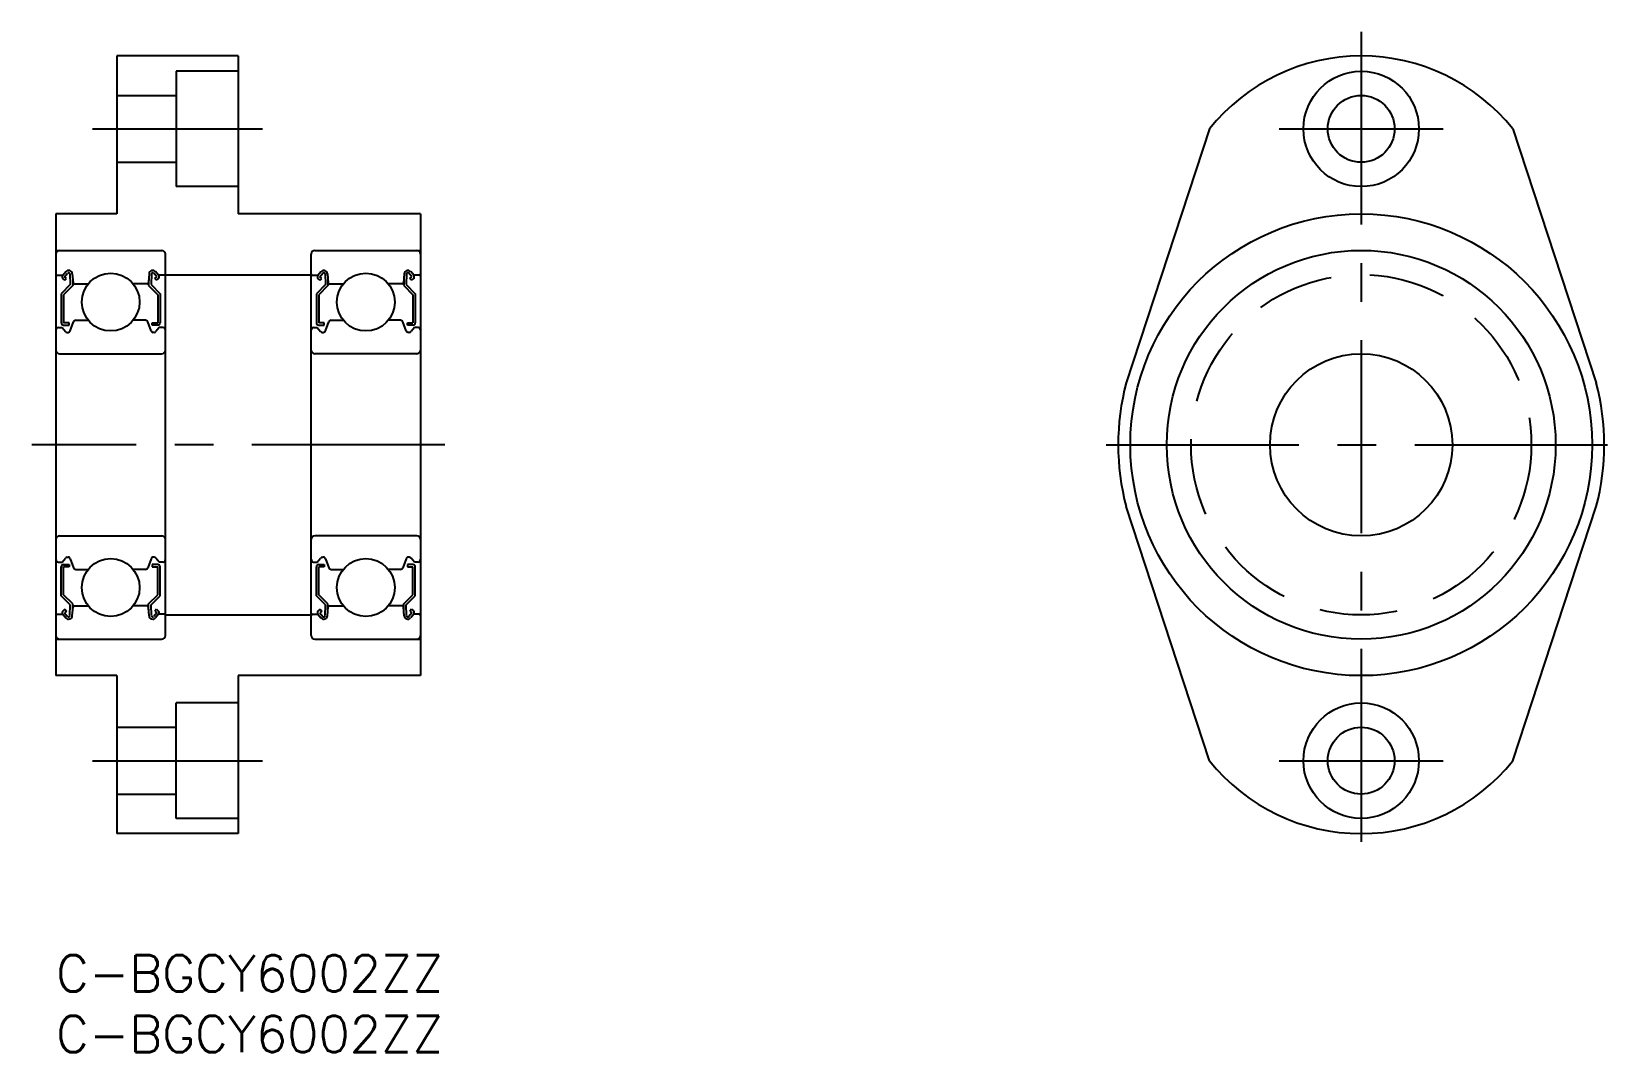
# Model space of a CAD drawing. Extents: x -2 to 128, y -8 to 76.
import ezdxf

# ---------------------------------------------------------------- set-up
doc = ezdxf.new("R2010")
doc.units = 0
doc.header["$LTSCALE"] = 0.5
doc.linetypes.add('CENTER', pattern=[50.8, 31.75, -6.35, 6.35, -6.35])
doc.linetypes.add('DASHED', pattern=[19.05, 12.7, -6.35])
for name, color, linetype in [('MSM_CENTER', 1, 'CENTER'), ('MSM_CONTINUOUS', 7, 'CONTINUOUS'), ('MSM_DASHED', 4, 'DASHED'), ('MSM_PART_NUMBER', 7, 'CONTINUOUS')]:
    doc.layers.add(name, color=color, linetype=linetype)
doc.styles.get("Standard").update_dxf_attribs({"font": 'txt.shx', "height": 3, "bigfont": 'bigfont.shx'})

# ---------------------------------------------------------------- blocks, each defined once
blk = doc.blocks.new('*U27')
at = {"layer": 'MSM_PART_NUMBER'}
blk.add_text('C-BGCY6002ZZ', height=3, dxfattribs=at).set_placement((0, -3))
blk = doc.blocks.new('*U28')
at = {"layer": 'MSM_PART_NUMBER'}
blk.add_text('C-BGCY6002ZZ', height=3, dxfattribs=at).set_placement((0, -8))

msp = doc.modelspace()

# ---------------------------------------------------------------- linework, layer by layer
at = {"layer": 'MSM_CENTER'}
for p, q in [((107.42, 76), (107.42, 8)), ((3, 68), (17, 68)), ((100.67, 68), (114.17, 68)), ((32, 42), (-2, 42)), ((86.42, 42), (128.42, 42)), ((3, 16), (17, 16)), ((100.67, 16), (114.17, 16))]:
    msp.add_line(p, q, dxfattribs=at)
at = {"layer": 'MSM_CONTINUOUS'}
for p, q in [((5, 74), (5, 61)), ((15, 74), (5, 74)), ((15, 74), (15, 61)), ((15, 72.75), (9.9, 72.75)), ((9.9, 72.75), (9.9, 63.25)), ((5, 70.75), (9.9, 70.75)), ((94.93, 68), (88.07, 47.09)), ((119.91, 68), (126.76, 47.09)), ((5, 65.25), (9.9, 65.25)), ((15, 63.25), (9.9, 63.25)), ((5, 61), (0, 61)), ((0, 61), (0, 23)), ((30, 61), (15, 61)), ((30, 61), (30, 23)), ((0, 58), (8.7, 58)), ((9, 26.3), (9, 57.7)), ((21, 26.3), (21, 57.7)), ((21.3, 58), (30, 58)), ((0.56, 55.95), (0.81, 56.25)), ((0.71, 55.82), (0.96, 56.12)), ((1.34, 56.08), (1.4, 55.34)), ((7.66, 56.08), (7.6, 55.34)), ((8.29, 55.82), (8.04, 56.12)), ((8.44, 55.95), (8.19, 56.25)), ((21.56, 55.95), (21.81, 56.25)), ((21.71, 55.82), (21.96, 56.12)), ((22.34, 56.08), (22.4, 55.34)), ((28.66, 56.08), (28.6, 55.34)), ((29.29, 55.82), (29.04, 56.12)), ((29.44, 55.95), (29.19, 56.25)), ((0.1, 55.95), (0.56, 55.95)), ((1.18, 55.18), (0.43, 54.43)), ((0.74, 55.54), (0.58, 55.67)), ((1.38, 55.1), (0.63, 54.35)), ((0.87, 55.69), (0.71, 55.82)), ((0.74, 55.54), (0.87, 55.69)), ((1.14, 56.06), (1.18, 55.18)), ((1.38, 55.57), (1.38, 55.1)), ((1.5, 55.25), (2.65, 55.25)), ((7.5, 55.25), (6.35, 55.25)), ((7.62, 55.57), (7.62, 55.1)), ((7.62, 55.1), (8.37, 54.35)), ((7.86, 56.06), (7.82, 55.18)), ((7.82, 55.18), (8.57, 54.43)), ((8.13, 55.69), (8.29, 55.82)), ((8.26, 55.54), (8.13, 55.69)), ((8.26, 55.54), (8.42, 55.67)), ((8.9, 55.95), (8.44, 55.95)), ((9, 56), (21, 56)), ((21.1, 55.95), (21.56, 55.95)), ((22.18, 55.18), (21.43, 54.43)), ((21.74, 55.54), (21.58, 55.67)), ((22.38, 55.1), (21.63, 54.35)), ((21.87, 55.69), (21.71, 55.82)), ((21.74, 55.54), (21.87, 55.69)), ((22.14, 56.06), (22.18, 55.18)), ((22.38, 55.57), (22.38, 55.1)), ((22.5, 55.25), (23.65, 55.25)), ((28.5, 55.25), (27.35, 55.25)), ((28.62, 55.57), (28.62, 55.1)), ((28.62, 55.1), (29.37, 54.35)), ((28.86, 56.06), (28.82, 55.18)), ((28.82, 55.18), (29.57, 54.43)), ((29.13, 55.69), (29.29, 55.82)), ((29.26, 55.54), (29.13, 55.69)), ((29.26, 55.54), (29.42, 55.67)), ((29.9, 55.95), (29.44, 55.95)), ((0.43, 54.43), (0.43, 52.05)), ((0.63, 54.35), (0.63, 52.05)), ((8.37, 54.35), (8.37, 52.05)), ((8.57, 54.43), (8.57, 52.05)), ((21.43, 54.43), (21.43, 52.05)), ((21.63, 54.35), (21.63, 52.05)), ((29.37, 54.35), (29.37, 52.05)), ((29.57, 54.43), (29.57, 52.05)), ((1.64, 52.25), (2.65, 52.25)), ((7.36, 52.25), (6.35, 52.25)), ((22.64, 52.25), (23.65, 52.25)), ((28.36, 52.25), (27.35, 52.25)), ((0.2, 51.65), (0.5, 51.65)), ((0.5, 51.65), (0.78, 51.32)), ((1.08, 52.05), (0.63, 52.05)), ((0.63, 51.85), (1.08, 51.85)), ((0.93, 51.25), (0.99, 51.25)), ((1.08, 51.85), (1.08, 52.05)), ((1.18, 51.38), (1.45, 52.12)), ((7.82, 51.38), (7.55, 52.12)), ((7.92, 52.05), (8.37, 52.05)), ((7.92, 51.85), (7.92, 52.05)), ((8.37, 51.85), (7.92, 51.85)), ((8.07, 51.25), (8.01, 51.25)), ((8.5, 51.65), (8.22, 51.32)), ((8.8, 51.65), (8.5, 51.65)), ((21.2, 51.65), (21.5, 51.65)), ((21.5, 51.65), (21.78, 51.32)), ((22.08, 52.05), (21.63, 52.05)), ((21.63, 51.85), (22.08, 51.85)), ((21.93, 51.25), (21.99, 51.25)), ((22.08, 51.85), (22.08, 52.05)), ((22.18, 51.38), (22.45, 52.12)), ((28.82, 51.38), (28.55, 52.12)), ((28.92, 52.05), (29.37, 52.05)), ((28.92, 51.85), (28.92, 52.05)), ((29.37, 51.85), (28.92, 51.85)), ((29.07, 51.25), (29.01, 51.25)), ((29.5, 51.65), (29.22, 51.32)), ((29.8, 51.65), (29.5, 51.65)), ((0.3, 49.5), (8.7, 49.5)), ((29.7, 49.5), (21.3, 49.5)), ((94.93, 16), (88.07, 36.91)), ((119.91, 16), (126.76, 36.91)), ((0.3, 34.5), (8.7, 34.5)), ((29.7, 34.5), (21.3, 34.5)), ((0.5, 32.35), (0.78, 32.68)), ((0.93, 32.75), (0.99, 32.75)), ((1.18, 32.62), (1.45, 31.88)), ((7.82, 32.62), (7.55, 31.88)), ((8.07, 32.75), (8.01, 32.75)), ((8.5, 32.35), (8.22, 32.68)), ((21.5, 32.35), (21.78, 32.68)), ((21.93, 32.75), (21.99, 32.75)), ((22.18, 32.62), (22.45, 31.88)), ((28.82, 32.62), (28.55, 31.88)), ((29.07, 32.75), (29.01, 32.75)), ((29.5, 32.35), (29.22, 32.68)), ((0.2, 32.35), (0.5, 32.35)), ((0.43, 29.57), (0.43, 31.95)), ((0.63, 32.15), (1.08, 32.15)), ((0.63, 29.65), (0.63, 31.95)), ((1.08, 31.95), (0.63, 31.95)), ((1.08, 32.15), (1.08, 31.95)), ((1.64, 31.75), (2.65, 31.75)), ((7.36, 31.75), (6.35, 31.75)), ((8.37, 32.15), (7.92, 32.15)), ((7.92, 32.15), (7.92, 31.95)), ((7.92, 31.95), (8.37, 31.95)), ((8.37, 29.65), (8.37, 31.95)), ((8.8, 32.35), (8.5, 32.35)), ((8.57, 29.57), (8.57, 31.95)), ((21.2, 32.35), (21.5, 32.35)), ((21.43, 29.57), (21.43, 31.95)), ((21.63, 32.15), (22.08, 32.15)), ((21.63, 29.65), (21.63, 31.95)), ((22.08, 31.95), (21.63, 31.95)), ((22.08, 32.15), (22.08, 31.95)), ((22.64, 31.75), (23.65, 31.75)), ((28.36, 31.75), (27.35, 31.75)), ((29.37, 32.15), (28.92, 32.15)), ((28.92, 32.15), (28.92, 31.95)), ((28.92, 31.95), (29.37, 31.95)), ((29.37, 29.65), (29.37, 31.95)), ((29.8, 32.35), (29.5, 32.35)), ((29.57, 29.57), (29.57, 31.95)), ((1.18, 28.82), (0.43, 29.57)), ((1.38, 28.9), (0.63, 29.65)), ((1.14, 27.94), (1.18, 28.82)), ((1.38, 28.43), (1.38, 28.9)), ((1.5, 28.75), (2.65, 28.75)), ((7.5, 28.75), (6.35, 28.75)), ((7.62, 28.9), (8.37, 29.65)), ((7.62, 28.43), (7.62, 28.9)), ((7.82, 28.82), (8.57, 29.57)), ((7.86, 27.94), (7.82, 28.82)), ((22.18, 28.82), (21.43, 29.57)), ((22.38, 28.9), (21.63, 29.65)), ((22.14, 27.94), (22.18, 28.82)), ((22.38, 28.43), (22.38, 28.9)), ((22.5, 28.75), (23.65, 28.75)), ((28.5, 28.75), (27.35, 28.75)), ((28.62, 28.9), (29.37, 29.65)), ((28.62, 28.43), (28.62, 28.9)), ((28.82, 28.82), (29.57, 29.57)), ((28.86, 27.94), (28.82, 28.82)), ((0.1, 28.05), (0.56, 28.05)), ((0.56, 28.05), (0.81, 27.75)), ((0.74, 28.46), (0.58, 28.33)), ((0.87, 28.31), (0.71, 28.18)), ((0.71, 28.18), (0.96, 27.88)), ((0.74, 28.46), (0.87, 28.31)), ((1.34, 27.92), (1.4, 28.66)), ((7.66, 27.92), (7.6, 28.66)), ((8.29, 28.18), (8.04, 27.88)), ((8.26, 28.46), (8.13, 28.31)), ((8.13, 28.31), (8.29, 28.18)), ((8.44, 28.05), (8.19, 27.75)), ((8.26, 28.46), (8.42, 28.33)), ((8.9, 28.05), (8.44, 28.05)), ((9, 28), (21, 28)), ((21.1, 28.05), (21.56, 28.05)), ((21.56, 28.05), (21.81, 27.75)), ((21.74, 28.46), (21.58, 28.33)), ((21.87, 28.31), (21.71, 28.18)), ((21.71, 28.18), (21.96, 27.88)), ((21.74, 28.46), (21.87, 28.31)), ((22.34, 27.92), (22.4, 28.66)), ((28.66, 27.92), (28.6, 28.66)), ((29.29, 28.18), (29.04, 27.88)), ((29.26, 28.46), (29.13, 28.31)), ((29.13, 28.31), (29.29, 28.18)), ((29.44, 28.05), (29.19, 27.75)), ((29.26, 28.46), (29.42, 28.33)), ((29.9, 28.05), (29.44, 28.05)), ((0, 26), (8.7, 26)), ((21.3, 26), (30, 26)), ((5, 23), (0, 23)), ((5, 23), (5, 10)), ((30, 23), (15, 23)), ((15, 23), (15, 10)), ((15, 20.75), (9.9, 20.75)), ((9.9, 11.25), (9.9, 20.75)), ((5, 18.75), (9.9, 18.75)), ((5, 13.25), (9.9, 13.25)), ((15, 11.25), (9.9, 11.25)), ((15, 10), (5, 10))]:
    msp.add_line(p, q, dxfattribs=at)
for centre, radius in [((107.42, 68), 4.75), ((107.42, 68), 2.75), ((107.42, 42), 19), ((107.42, 42), 16), ((4.5, 53.75), 2.38), ((25.5, 53.75), 2.38), ((107.42, 42), 7.5), ((4.5, 30.25), 2.38), ((25.5, 30.25), 2.38), ((107.42, 16), 4.75), ((107.42, 16), 2.75)]:
    msp.add_circle(centre, radius, dxfattribs=at)
for centre, radius, start, end in [((107.42, 58), 16, 38.6822, 141.3178), ((0.3, 57.7), 0.3, 90, 180), ((8.7, 57.7), 0.3, 0, 90), ((21.3, 57.7), 0.3, 90, 180), ((29.7, 57.7), 0.3, 0, 90), ((1.04, 56.05), 0.3, 4.9968, 140.0002), ((1.04, 56.06), 0.1, 2.8198, 140.0033), ((7.96, 56.05), 0.3, 39.9998, 175.0032), ((7.96, 56.06), 0.1, 39.9967, 177.1802), ((22.04, 56.05), 0.3, 4.9968, 140.0002), ((22.04, 56.06), 0.1, 2.8198, 140.0033), ((28.96, 56.05), 0.3, 39.9998, 175.0032), ((28.96, 56.06), 0.1, 39.9967, 177.1802), ((0.1, 56.05), 0.1, 180, 270), ((0.71, 55.82), 0.2, 140.0002, 230.0848), ((1.5, 55.35), 0.1, 184.9968, 269.9995), ((7.5, 55.35), 0.1, 270.0005, 355.0032), ((8.29, 55.82), 0.2, 309.9152, 39.9998), ((8.9, 56.05), 0.1, 270, 0), ((21.1, 56.05), 0.1, 180, 270), ((21.71, 55.82), 0.2, 140.0002, 230.0848), ((22.5, 55.35), 0.1, 184.9968, 269.9995), ((28.5, 55.35), 0.1, 270.0005, 355.0032), ((29.29, 55.82), 0.2, 309.9152, 39.9998), ((29.9, 56.05), 0.1, 270, 0), ((1.64, 52.05), 0.2, 90, 159.9919), ((7.36, 52.05), 0.2, 20.0081, 90), ((22.64, 52.05), 0.2, 90, 159.9919), ((28.36, 52.05), 0.2, 20.0081, 90), ((0.2, 51.45), 0.2, 90, 180), ((0.63, 52.05), 0.2, 180, 270), ((0.93, 51.45), 0.2, 219.9962, 270), ((0.99, 51.45), 0.2, 270, 339.9919), ((8.01, 51.45), 0.2, 200.0081, 270), ((8.07, 51.45), 0.2, 270, 320.0038), ((8.37, 52.05), 0.2, 270, 0), ((8.8, 51.45), 0.2, 0, 90), ((21.2, 51.45), 0.2, 90, 180), ((21.63, 52.05), 0.2, 180, 270), ((21.93, 51.45), 0.2, 219.9962, 270), ((21.99, 51.45), 0.2, 270, 339.9919), ((29.01, 51.45), 0.2, 200.0081, 270), ((29.07, 51.45), 0.2, 270, 320.0038), ((29.37, 52.05), 0.2, 270, 0), ((29.8, 51.45), 0.2, 0, 90), ((0.3, 49.8), 0.3, 180, 270), ((8.7, 49.8), 0.3, 270, 0), ((21.3, 49.8), 0.3, 180, 270), ((29.7, 49.8), 0.3, 270, 0), ((107.42, 42), 20, 165.2529, 194.7471), ((107.42, 42), 20, 345.2529, 14.7471), ((0.3, 34.2), 0.3, 90, 180), ((8.7, 34.2), 0.3, 0, 90), ((21.3, 34.2), 0.3, 90, 180), ((29.7, 34.2), 0.3, 0, 90), ((0.93, 32.55), 0.2, 90, 140.0038), ((0.99, 32.55), 0.2, 20.0081, 90), ((8.01, 32.55), 0.2, 90, 159.9919), ((8.07, 32.55), 0.2, 39.9962, 90), ((21.93, 32.55), 0.2, 90, 140.0038), ((21.99, 32.55), 0.2, 20.0081, 90), ((29.01, 32.55), 0.2, 90, 159.9919), ((29.07, 32.55), 0.2, 39.9962, 90), ((0.2, 32.55), 0.2, 180, 270), ((0.63, 31.95), 0.2, 90, 180), ((1.64, 31.95), 0.2, 200.0081, 270), ((7.36, 31.95), 0.2, 270, 339.9919), ((8.37, 31.95), 0.2, 0, 90), ((8.8, 32.55), 0.2, 270, 0), ((21.2, 32.55), 0.2, 180, 270), ((21.63, 31.95), 0.2, 90, 180), ((22.64, 31.95), 0.2, 200.0081, 270), ((28.36, 31.95), 0.2, 270, 339.9919), ((29.37, 31.95), 0.2, 0, 90), ((29.8, 32.55), 0.2, 270, 0), ((1.5, 28.65), 0.1, 90.0005, 175.0032), ((7.5, 28.65), 0.1, 4.9968, 89.9995), ((22.5, 28.65), 0.1, 90.0005, 175.0032), ((28.5, 28.65), 0.1, 4.9968, 89.9995), ((0.1, 27.95), 0.1, 90, 180), ((0.71, 28.18), 0.2, 129.9152, 219.9998), ((1.04, 27.95), 0.3, 219.9998, 355.0032), ((1.04, 27.94), 0.1, 219.9967, 357.1802), ((7.96, 27.95), 0.3, 184.9968, 320.0002), ((7.96, 27.94), 0.1, 182.8198, 320.0033), ((8.29, 28.18), 0.2, 320.0002, 50.0848), ((8.9, 27.95), 0.1, 0, 90), ((21.1, 27.95), 0.1, 90, 180), ((21.71, 28.18), 0.2, 129.9152, 219.9998), ((22.04, 27.95), 0.3, 219.9998, 355.0032), ((22.04, 27.94), 0.1, 219.9967, 357.1802), ((28.96, 27.95), 0.3, 184.9968, 320.0002), ((28.96, 27.94), 0.1, 182.8198, 320.0033), ((29.29, 28.18), 0.2, 320.0002, 50.0848), ((29.9, 27.95), 0.1, 0, 90), ((0.3, 26.3), 0.3, 180, 270), ((8.7, 26.3), 0.3, 270, 0), ((21.3, 26.3), 0.3, 180, 270), ((29.7, 26.3), 0.3, 270, 0), ((107.42, 26), 16, 218.6822, 321.3178)]:
    msp.add_arc(centre, radius, start, end, dxfattribs=at)
at = {"layer": 'MSM_DASHED'}
msp.add_circle((107.42, 42), 14, dxfattribs=at)

# ---------------------------------------------------------------- block references
at = {"layer": 'MSM_CONTINUOUS'}
for name in ['*U27', '*U28']:
    msp.add_blockref(name, (0, 0), dxfattribs=at)

doc.saveas('drawing.dxf')
